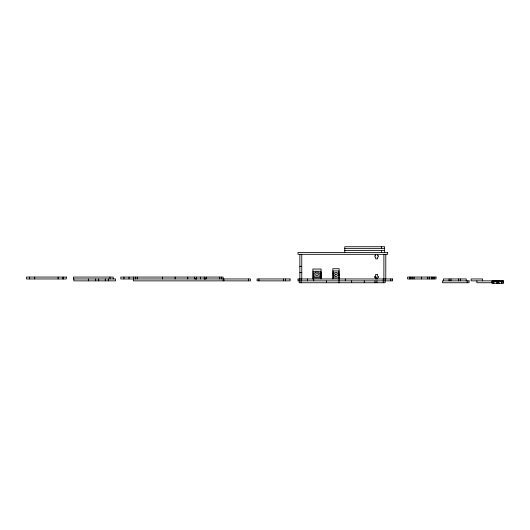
<?xml version="1.0" encoding="UTF-8"?>
<svg xmlns="http://www.w3.org/2000/svg" width="530" height="530" viewBox="0 0 530 530"><rect width="100%" height="100%" fill="white"/><g stroke="black" fill="none" stroke-linecap="round" stroke-linejoin="round"><path stroke-width="0.79" d="M497.75 282.96C492.264 283.08 503.374 282.934 497.75 283.06M344.778 248.636L384.581 248.636M344.778 250.531L384.581 250.531M299.867 266.325L301.762 266.325M299.867 272.645L301.762 272.645M321.491 272.831L321.048 272.831L321.048 277.256L321.491 277.256M338.518 275.043L339.465 275.043M374.743 277.064L376.366 277.064L376.366 278.959M339.518 277.886L333.145 277.886L333.145 270.936L338.829 270.936L338.829 277.886M204.249 278.899L206.15 278.899L206.15 277.064M492.006 281.198L493.9 281.198L493.9 283.258L501.605 283.258L501.605 281.198L503.5 281.198M493.9 281.364L501.605 281.364M491.979 282.748L476.874 282.748L476.874 280.854M492.006 282.927L493.9 282.927M501.605 282.927L503.5 282.927M493.9 283.093L492.006 283.093L492.006 281.032L503.5 281.032L503.5 283.093L501.605 283.093M503.407 282.748L503.407 280.854L471.124 280.854L471.124 278.959L482.625 278.959L482.625 280.854M467.208 280.854L467.208 282.748M466.261 280.854L466.261 278.959L443.391 278.959L443.391 280.854M460.577 278.959L460.577 280.854M458.682 278.959L458.682 280.854M450.97 278.959L450.97 280.854M449.076 278.959L449.076 280.854M434.116 277.064L434.116 278.959M432.858 277.064L432.858 278.959M431.466 277.064L431.466 278.959M429.572 277.064L429.572 278.959M427.803 277.064L427.803 278.959M421.483 277.064L421.483 278.959M414.029 277.064L414.029 278.959M412.135 277.064L412.135 278.959M410.743 277.064L410.743 278.959M409.485 277.064L409.485 278.959M390.815 278.959L390.769 280.854M385.78 254.32L385.78 278.959M385.131 278.959L385.131 282.748L299.218 282.748L299.218 278.959M384.581 252.426L384.581 246.742L344.778 246.742L344.778 252.426M383.886 254.32L383.886 278.959M383.236 278.959L383.236 282.748M381.355 246.742L381.421 248.636M381.355 250.531L381.421 252.426M377.565 254.32L377.565 255.586L378.387 255.586L378.387 256.977L377.565 256.977L377.565 258.872L375.671 258.872L375.671 256.977L374.849 256.977L374.849 255.586L375.671 255.586L375.671 254.32M377.565 278.959L377.565 277.694L378.387 277.694L378.387 276.309L377.565 276.309L377.565 274.414L375.671 274.414L375.671 276.309L374.849 276.309L374.849 277.694L375.671 277.694L375.671 278.959M376.916 280.854L376.916 282.748M375.021 280.854L375.021 282.748M364.282 280.854L364.282 282.748M351.648 280.854L351.648 282.748M345.335 278.959L345.335 280.854M339.147 278.959L339.147 268.723L332.827 268.723L332.827 278.959M339.014 278.959L339.014 282.748M333.463 273.652L333.463 277.886M326.381 280.854L326.381 282.748M321.081 278.959L321.081 269.041L312.866 269.041L312.866 278.959M313.747 278.959L313.747 280.854M307.433 278.959L307.433 280.854M301.762 254.32L301.762 278.959M301.113 278.959L301.113 282.748M299.867 254.32L299.867 278.959M285.485 278.959L285.485 280.854M283.59 278.959L283.59 280.854M258.958 278.959L258.958 280.854M248.53 278.959L248.53 280.854M223.892 278.959L223.892 280.854M223.143 280.854L223.143 277.064L120.8 277.064L120.8 278.959L250.425 278.959L250.425 280.854L133.434 280.854L133.434 277.064M221.242 277.064L221.242 278.959M219.347 277.064L219.347 278.959M204.249 277.064L204.315 278.959M200.4 277.064L200.4 278.959M196.484 278.959L196.484 277.064L196.544 278.899L194.649 278.899L194.649 277.064M187.766 277.064L187.766 278.959M175.132 277.064L175.132 278.959M162.498 277.064L162.498 278.959M137.224 277.064L137.224 278.959M135.329 277.064L135.329 278.959M129.015 277.064L129.015 278.959M123.96 277.064L123.96 278.959M113.201 278.959L113.201 277.064L73.405 277.064L73.405 278.959L115.58 278.959L115.58 280.854L73.836 280.854L73.836 278.959M109.982 277.064L110.041 278.959M108.319 278.959L108.319 280.854M105.298 278.959L105.298 280.854M98.699 278.959L98.699 280.854M95.678 278.959L95.678 280.854M88.417 278.959L88.417 280.854M58.088 277.064L58.088 278.959M34.715 277.064L34.715 278.959M29.66 277.064L29.66 278.959M333.145 273.467A2.935 2.935 0 0 1 333.728 272.321M338.253 272.321A2.935 2.935 0 0 1 338.829 273.467M335.377 274.248C336.152 276.66 337.252 272.546 335.377 274.248M315.396 272.201L314.131 273.467L314.131 276.938L319.815 276.938L319.815 273.467L318.55 272.201L315.396 272.201M495.921 281.099L499.644 281.112L495.921 281.099M387.675 252.426L297.973 252.426L297.973 254.32L387.675 254.32L387.675 252.426M320.763 271.254L313.184 271.254L313.184 277.886L320.763 277.886L320.763 271.254M318.238 273.778L315.708 273.778L315.708 275.361L318.238 275.361L318.238 273.778M66.296 277.064L26.5 277.064L26.5 278.959L66.296 278.959L66.296 277.064M436.011 277.064L407.59 277.064L407.59 278.959L436.011 278.959L436.011 277.064M290.056 278.959L257.063 278.959L257.063 280.854L290.056 280.854L290.056 278.959M392.664 278.959L297.973 278.959L297.973 280.854L392.664 280.854L392.664 278.959M469.037 280.854L442.51 280.854L442.51 282.748L469.037 282.748L469.037 280.854M63.143 278.959L63.143 277.064L63.077 278.959M334.96 276.19A2.054 2.054 0 0 0 338.041 274.414A2.054 2.054 0 0 0 334.96 272.632A2.054 2.054 0 0 0 334.96 276.19"/></g></svg>
